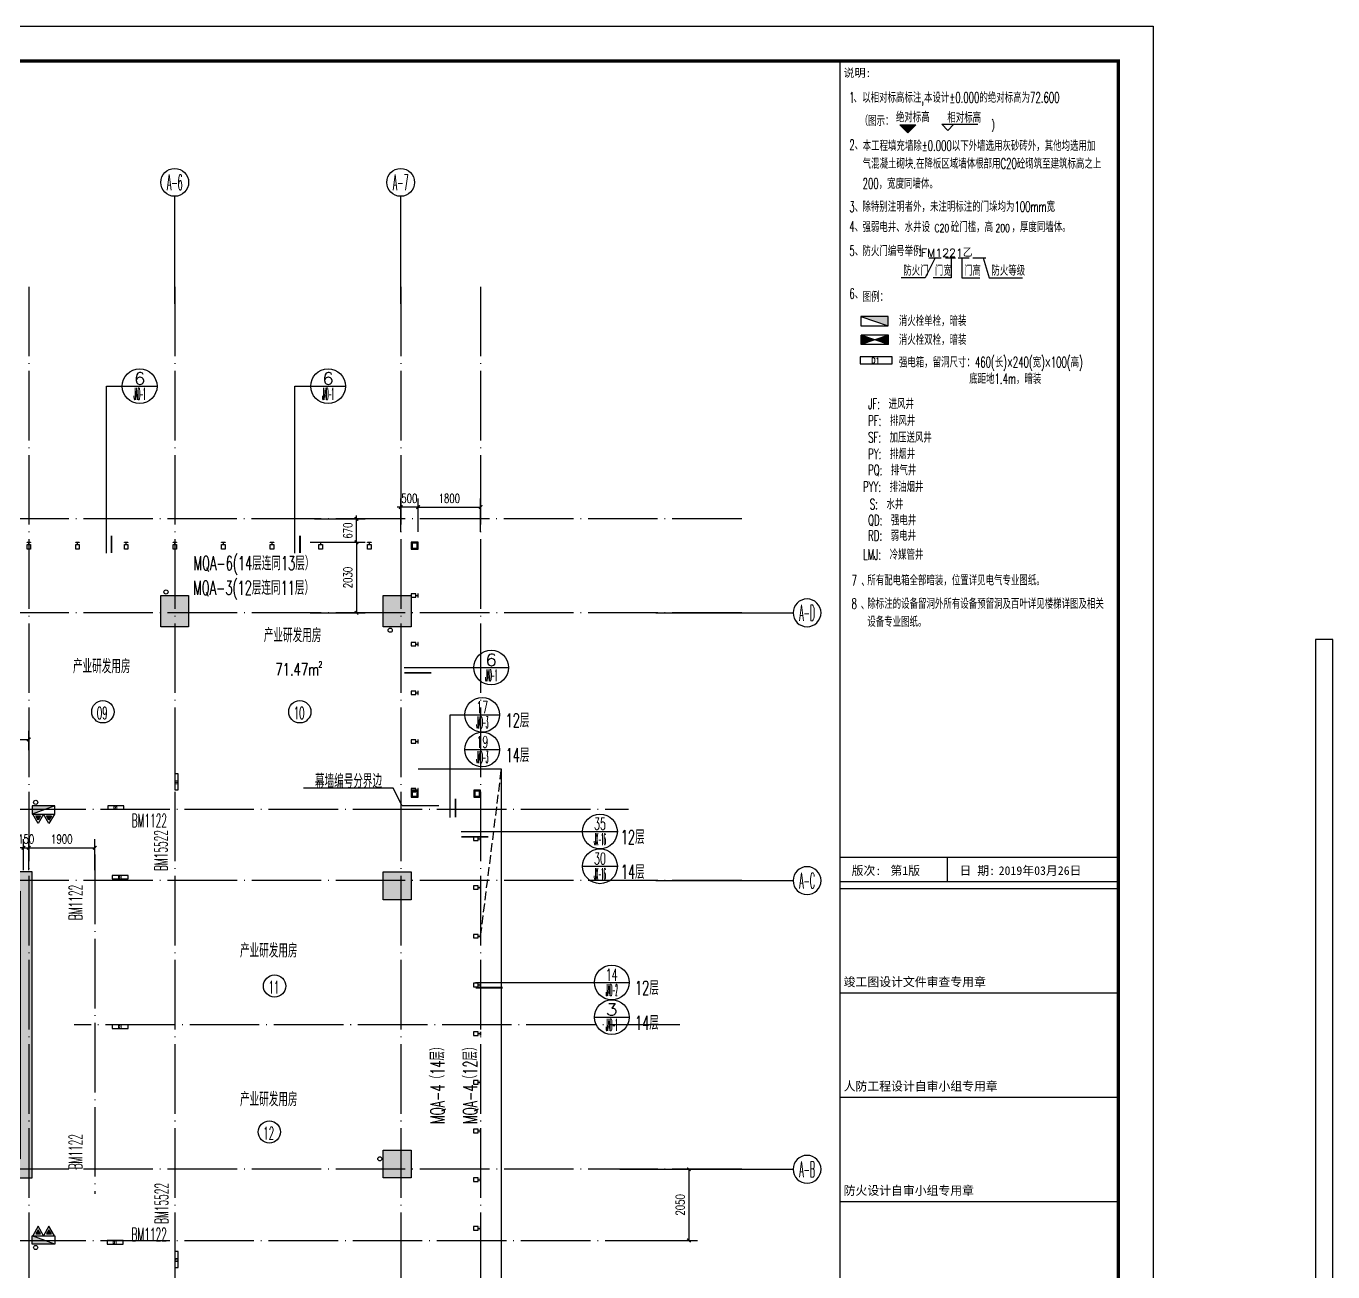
# Model space of a CAD drawing. Extents: x 1980812 to 2578970, y -669191 to 284498.
# Drawn here: x 2032492 to 2070085, y 39583 to 75405 of the extents above; entities that cross this region are included whole.
import ezdxf
from ezdxf.enums import TextEntityAlignment as Align

# ---------------------------------------------------------------- set-up
doc = ezdxf.new("R2010")
doc.units = 0
doc.header["$LTSCALE"] = 1000
doc.header["$MEASUREMENT"] = 0
for name, pattern in [('CONTINOUS', [0]), ('DASH', [0.35, 0.25, -0.1]), ('DOTE', [2.42, 2, -0.2, 0.02, -0.2])]:
    doc.linetypes.add(name, pattern=pattern)
for name, color, linetype in [('&公共文字', 7, 'Continuous'), ('0-立面(轮廓)', 63, 'CONTINOUS'), ('AXIS', 3, 'Continuous'), ('AXIS_TEXT', 7, 'Continuous'), ('COLU', 6, 'Continuous'), ('COLU_HATCH', 251, 'Continuous'), ('CURTWALL', 2, 'Continuous'), ('dote', 1, 'DOTE'), ('DQ-L', 2, 'Continuous'), ('DQ2', 2, 'Continuous'), ('EQUIP_地漏', 255, 'Continuous'), ('EQUIP_消火栓', 255, 'Continuous'), ('GPSKC', 3, 'Continuous'), ('PUB_DIM', 3, 'Continuous'), ('PUB_TEXT', 7, 'Continuous'), ('TK', 1, 'Continuous'), ('VALVE_喷淋', 255, 'Continuous'), ('VPIPE-消防', 20, 'Continuous'), ('VPIPE-雨水', 140, 'Continuous'), ('WALL', 4, 'Continuous'), ('WINDOW', 2, 'Continuous'), ('公共文字', 7, 'Continuous'), ('幕墙编号', 14, 'Continuous'), ('房号', 231, 'Continuous'), ('房间名称', 7, 'Continuous'), ('水1', 6, 'Continuous'), ('看线', 66, 'Continuous'), ('空线', 3, 'Continuous'), ('窗户分隔', 133, 'Continuous'), ('节点', 3, 'Continuous'), ('详细标注', 231, 'Continuous'), ('门窗编号', 56, 'Continuous'), ('门窗编号（回迁图纸）', 56, 'Continuous')]:
    doc.layers.add(name, color=color, linetype=linetype)
doc.styles.add('_HZTXT', font='TXT', dxfattribs={"width": 0.7, "bigfont": 'HZTXT'})
doc.styles.add('_HZTXTW', font='txtw.shx', dxfattribs={"width": 0.7, "bigfont": 'hztxtw.shx'})
doc.styles.add('_TCH_AXIS', font='COMPLEX', dxfattribs={"bigfont": 'GBCBIG'})
doc.styles.add('_TCH_DIM_T3', font='SIMPLEX', dxfattribs={"width": 0.705882, "bigfont": 'GBCBIG'})
doc.styles.add('COMP', font='COMPLEX.shx', dxfattribs={"bigfont": 'hztxt'})
doc.styles.add('COMPLEX', font='COMPLEX')
doc.styles.add('D8', font='txtw.shx', dxfattribs={"width": 0.7, "bigfont": 'hztxtw.shx'})
doc.styles.add('HZF', font='ROMANS2', dxfattribs={"width": 0.7, "bigfont": 'HZDF2'})
doc.styles.add('HZTXTW', font='txtw.shx', dxfattribs={"width": 0.6, "bigfont": 'hztxtw.shx'})
doc.styles.add('SONGTI', font='NSimSun.ttf', dxfattribs={"width": 1.1})
doc.dimstyles.new('_TCH_ARCH&&100', dxfattribs={"dimtxt": 255, "dimasz": 100, "dimexe": 250, "dimexo": 300, "dimgap": 122.5, "dimtad": 1, "dimdec": 0, "dimzin": 0, "dimdsep": 46, "dimtxsty": '_TCH_DIM_T3', "dimblk": 'ARCHTICK', "dimcen": 0.09, "dimclrt": 7, "dimazin": 2, "dimtfac": 1, "dimtdec": 0, "dimtix": 1, "dimtmove": 2, "dimatfit": 3, "dimfxl": 1, "dimtolj": 1, "dimtzin": 0, "dimarcsym": 0})

# ---------------------------------------------------------------- blocks, each defined once
blk = doc.blocks.new('_index')
blk.add_line((-0.5, 0), (0.5, 0))
blk.add_circle((0, 0), 0.5)
at = {"style": 'COMP'}
for tag, width, p, p2 in [('1', 2.333333, (-0.17, 0.05), (0.17, 0.05)), ('-', 1.166667, (-0.17, -0.39), (0.17, -0.39))]:
    blk.add_attdef(tag, text='', height=0.34, dxfattribs=dict(at, width=width)).set_placement(p, p2, align=Align.FIT)
blk = doc.blocks.new('_ArchTick')
at = {"color": 0, "linetype": 'ByBlock', "const_width": 0.4}
blk.add_lwpolyline([(-0.5, -0.5), (0.5, 0.5)], dxfattribs=at)
blk = doc.blocks.new('*D1708')
at = {"layer": 'Defpoints', "color": 0, "transparency": 16777216}
for p in [(43698, 2030), (43698, 0), (45329, 0)]:
    blk.add_point(p, dxfattribs=at)
at = {"layer": '详细标注', "color": 0, "lineweight": -2, "transparency": 16777216}
for p, q in [((43998, 2030), (45579, 2030)), ((45329, 2030), (45329, 0)), ((43998, 0), (45579, 0))]:
    blk.add_line(p, q, dxfattribs=at)
at = {"layer": '详细标注', "color": 0, "lineweight": -2, "transparency": 16777216, "xscale": 100, "yscale": 100, "zscale": 100}
for p, rotation in [((45329, 2030), 90), ((45329, 0), 270)]:
    blk.add_blockref('_ArchTick', p, dxfattribs=dict(at, rotation=rotation))
at = {"layer": '详细标注', "color": 7, "transparency": 16777216, "insert": (45079, 1015), "char_height": 255, "attachment_point": 5, "rotation": 90, "style": '_TCH_DIM_T3'}
blk.add_mtext('\\A1;2030', dxfattribs=at)
blk = doc.blocks.new('*D1709')
at = {"layer": 'Defpoints', "color": 0, "transparency": 16777216}
for p in [(43824, 2700), (45329, 2700), (43824, 2030)]:
    blk.add_point(p, dxfattribs=at)
at = {"layer": '详细标注', "color": 0, "lineweight": -2, "transparency": 16777216}
for p, q in [((44124, 2700), (45579, 2700)), ((45329, 2700), (45329, 2800)), ((45329, 2030), (45329, 2700)), ((44124, 2030), (45579, 2030)), ((45329, 2030), (45329, 1930))]:
    blk.add_line(p, q, dxfattribs=at)
at = {"layer": '详细标注', "color": 0, "lineweight": -2, "transparency": 16777216, "xscale": 100, "yscale": 100, "zscale": 100}
for p, rotation in [((45329, 2700), 270), ((45329, 2030), 90)]:
    blk.add_blockref('_ArchTick', p, dxfattribs=dict(at, rotation=rotation))
at = {"layer": '详细标注', "color": 7, "transparency": 16777216, "insert": (45079, 2365), "char_height": 255, "attachment_point": 5, "rotation": 90, "style": '_TCH_DIM_T3'}
blk.add_mtext('\\A1;670', dxfattribs=at)
blk = doc.blocks.new('*D1710')
at = {"layer": 'Defpoints', "color": 0, "transparency": 16777216}
for p in [(46600, 3042), (46600, 2030), (47100, 2030)]:
    blk.add_point(p, dxfattribs=at)
at = {"layer": '详细标注', "color": 0, "lineweight": -2, "transparency": 16777216}
for p, q in [((46600, 3042), (46500, 3042)), ((46600, 2330), (46600, 3292)), ((47100, 3042), (46600, 3042)), ((47100, 2330), (47100, 3292)), ((47100, 3042), (47200, 3042))]:
    blk.add_line(p, q, dxfattribs=at)
at = {"layer": '详细标注', "color": 0, "lineweight": -2, "transparency": 16777216, "xscale": 100, "yscale": 100, "zscale": 100}
for p, rotation in [((46600, 3042), 9.93849549088739e-09), ((47100, 3042), 180.0000000099385)]:
    blk.add_blockref('_ArchTick', p, dxfattribs=dict(at, rotation=rotation))
at = {"layer": '详细标注', "color": 7, "transparency": 16777216, "insert": (46850, 3292), "char_height": 255, "attachment_point": 5, "rotation": 0, "style": '_TCH_DIM_T3'}
blk.add_mtext('\\A1;500', dxfattribs=at)
blk = doc.blocks.new('*D1711')
at = {"layer": 'Defpoints', "color": 0, "transparency": 16777216}
for p in [(48900, 3042), (47100, 2030), (48900, 2030)]:
    blk.add_point(p, dxfattribs=at)
at = {"layer": '详细标注', "color": 0, "lineweight": -2, "transparency": 16777216}
for p, q in [((47100, 2330), (47100, 3292)), ((47100, 3042), (48900, 3042)), ((48900, 2330), (48900, 3292))]:
    blk.add_line(p, q, dxfattribs=at)
at = {"layer": '详细标注', "color": 0, "lineweight": -2, "transparency": 16777216, "xscale": 100, "yscale": 100, "zscale": 100, "rotation": 180}
blk.add_blockref('_ArchTick', (47100, 3042), dxfattribs=at)
at = {"layer": '详细标注', "color": 0, "lineweight": -2, "transparency": 16777216, "xscale": 100, "yscale": 100, "zscale": 100}
blk.add_blockref('_ArchTick', (48900, 3042), dxfattribs=at)
at = {"layer": '详细标注', "color": 7, "transparency": 16777216, "insert": (48000, 3292), "char_height": 255, "attachment_point": 5, "style": '_TCH_DIM_T3'}
blk.add_mtext('\\A1;1800', dxfattribs=at)
blk = doc.blocks.new('*D1720')
at = {"layer": 'Defpoints', "color": 0, "transparency": 16777216}
for p in [(52607, -16000), (52607, -18050), (54892, -18050)]:
    blk.add_point(p, dxfattribs=at)
at = {"layer": '详细标注', "color": 0, "lineweight": -2, "transparency": 16777216}
for p, q in [((52907, -16000), (55142, -16000)), ((54892, -16000), (54892, -18050)), ((52907, -18050), (55142, -18050))]:
    blk.add_line(p, q, dxfattribs=at)
at = {"layer": '详细标注', "color": 0, "lineweight": -2, "transparency": 16777216, "xscale": 100, "yscale": 100, "zscale": 100}
for p, rotation in [((54892, -16000), 90), ((54892, -18050), 270)]:
    blk.add_blockref('_ArchTick', p, dxfattribs=dict(at, rotation=rotation))
at = {"layer": '详细标注', "color": 7, "transparency": 16777216, "insert": (54642, -17025), "char_height": 255, "attachment_point": 5, "rotation": 90, "style": '_TCH_DIM_T3'}
blk.add_mtext('\\A1;2050', dxfattribs=at)
blk = doc.blocks.new('*D1712')
at = {"layer": 'Defpoints', "color": 0, "transparency": 16777216}
for p in [(35900, -3642), (34500, -4251), (35900, -4251)]:
    blk.add_point(p, dxfattribs=at)
at = {"layer": '详细标注', "color": 0, "lineweight": -2, "transparency": 16777216}
for p, q in [((34500, -3951), (34500, -3392)), ((34500, -3642), (35900, -3642)), ((35900, -3951), (35900, -3392))]:
    blk.add_line(p, q, dxfattribs=at)
at = {"layer": '详细标注', "color": 0, "lineweight": -2, "transparency": 16777216, "xscale": 100, "yscale": 100, "zscale": 100, "rotation": 180}
blk.add_blockref('_ArchTick', (34500, -3642), dxfattribs=at)
at = {"layer": '详细标注', "color": 0, "lineweight": -2, "transparency": 16777216, "xscale": 100, "yscale": 100, "zscale": 100}
blk.add_blockref('_ArchTick', (35900, -3642), dxfattribs=at)
at = {"layer": '详细标注', "color": 7, "transparency": 16777216, "insert": (35200, -3392), "char_height": 255, "attachment_point": 5, "style": '_TCH_DIM_T3'}
blk.add_mtext('\\A1;1400', dxfattribs=at)
blk = doc.blocks.new('A$C18E54BEC')
at = {"layer": '房号'}
for centre in [(38033, -2845), (43698, -2845), (42972, -10732), (42823, -14927)]:
    blk.add_circle(centre, 320, dxfattribs=at)
at = {"layer": '房号', "style": 'HZTXTW', "width": 0.506757}
for s, p in [('09', (37858, -3059)), ('10', (43523, -3059)), ('11', (42797, -10945)), ('12', (42648, -15140))]:
    blk.add_text(s, height=358.4, dxfattribs=at).set_placement(p)
blk = doc.blocks.new('A$C312424F2')
at = {"layer": '房间名称', "style": 'HZTXTW', "width": 0.6}
for p in [(43491, -645), (38000, -1537), (42805, -9712), (42805, -13987)]:
    blk.add_text('产业研发用房', height=400, rotation=0.0006, dxfattribs=at).set_placement(p, align=Align.MIDDLE_CENTER)
blk = doc.blocks.new('A$C2F655D11')
at = {"layer": 'GPSKC', "color": 1, "linetype": 'Continuous'}
for p, q in [((0, 0), (700, 240)), ((0, 240), (700, 0)), ((0, 240), (0, 0)), ((0, 240), (700, 240)), ((700, 240), (700, 0)), ((0, 0), (700, 0))]:
    blk.add_line(p, q, dxfattribs=at)
for points in [[(0, 240), (350, 120), (0, 0)], [(700, 240), (350, 120), (700, 0)]]:
    blk.add_solid(points, dxfattribs=at)
blk = doc.blocks.new('A$C4BB60620')
at = {"rotation": 151.0000000006254}
blk.add_blockref('A$C2F655D11', (729, 210), dxfattribs=at)
blk = doc.blocks.new('AUDIT_I_080527205251-1')
at = {"layer": '水1', "linetype": 'Continuous', "xscale": 2.185937503893495, "yscale": 2.185937503893495, "zscale": 2.185937503893495, "rotation": 29.00000005749169}
blk.add_blockref('A$C4BB60620', (845, 17239), dxfattribs=at)
blk = doc.blocks.new('DQ-EL-D1')
at = {"layer": 'DQ2'}
blk.add_lwpolyline([(-230, -50), (230, -50), (230, 50), (-230, 50)], close=True, dxfattribs=at)
at = {"layer": 'DQ2', "style": 'D8', "width": 0.7}
blk.add_text('D1', height=80, dxfattribs=at).set_placement((-8, 0), align=Align.MIDDLE)
blk = doc.blocks.new('平面说明0825')
at = {"layer": 'PUB_DIM'}
blk.add_hatch(color=256, dxfattribs=at).paths.add_polyline_path([(115946555, 22714662), (115946062, 22715155), (115947048, 22715155)])
at = {"layer": '&公共文字'}
for p, q in [((115945351, 22703408), (115943676, 22703408)), ((115943676, 22703408), (115943676, 22702833)), ((115943676, 22703408), (115945351, 22702833)), ((115945351, 22702833), (115945351, 22703408)), ((115943676, 22702833), (115945351, 22702833))]:
    blk.add_line(p, q, dxfattribs=at)
blk.add_solid([(115943676, 22703408, 0), (115945351, 22703408, 0), (115943676, 22703408, 0), (115945351, 22702833, 0)], dxfattribs=at)
at = {"layer": 'PUB_DIM'}
for p, q in [((115946555, 22714662), (115946062, 22715155)), ((115946062, 22715155), (115947048, 22715155)), ((115946555, 22714662), (115947048, 22715155)), ((115948644, 22715194), (115950861, 22715194)), ((115949013, 22714824), (115948644, 22715194)), ((115949013, 22714824), (115949383, 22715194))]:
    blk.add_line(p, q, dxfattribs=at)
at = {"layer": 'PUB_TEXT'}
blk.add_lwpolyline([(115942407, 22718483), (115942407, 22719083), (115943007, 22719083)], dxfattribs=at)
at = {"layer": '公共文字'}
for p, q in [((115947850, 22707003), (115948599, 22707003)), ((115948873, 22707003), (115949476, 22707003)), ((115949646, 22707003), (115950314, 22707003)), ((115950554, 22707003), (115951351, 22707003))]:
    blk.add_line(p, q, dxfattribs=at)
for points in [[(115948224, 22707003), (115947617, 22705771), (115946139, 22705771)], [(115949208, 22707003), (115949208, 22705771), (115948113, 22705771)], [(115949872, 22707003), (115949872, 22705771), (115950967, 22705771)], [(115951178, 22707003), (115951546, 22705771), (115953587, 22705771)]]:
    blk.add_lwpolyline(points, dxfattribs=at)
at = {"layer": '&公共文字', "xscale": 1.095111111140189, "yscale": 1.095111111140189, "zscale": 1.095111111140189}
blk.add_blockref('AUDIT_I_080527205251-1', (115943153, 22682100), dxfattribs=at)
at = {"layer": 'DQ-L', "xscale": 4.266666666666667, "yscale": 4.266666666666667, "zscale": 4.266666666666667}
blk.add_blockref('DQ-EL-D1', (115944603, 22700708), dxfattribs=at)
at = {"layer": '&公共文字'}
for s, height, style, width, p in [(')', 493, '_HZTXTW', 0.7, (115951695, 22714919)), ('C20', 492.8, '_HZTXTW', 0.7, (115948193, 22708581)), ('200', 492.8, '_HZTXTW', 0.7, (115951934, 22708581)), (':', 616, '_HZTXT', 0.8, (115947217, 22707106))]:
    blk.add_text(s, height=height, dxfattribs=dict(at, style=style, width=width)).set_placement(p)
at = {"layer": 'PUB_TEXT', "style": 'HZTXTW', "width": 0.6}
for s, p in [('1', (115942953, 22716519)), ('以相对标高标注,本设计%%P0.000的绝对标高为72.600', (115943756, 22716519)), ('、', (115943216, 22716519)), ('（图示：', (115943599, 22715095)), ('绝对标高', (115945823, 22715321)), ('相对标高', (115948979, 22715297)), ('2', (115942965, 22713619)), ('、', (115943293, 22713619)), ('本工程填充墙除%%P0.000以下外墙选用灰砂砖外，其他均选用加', (115943782, 22713565)), ('气混凝土砌块.在降板区域墙体根部用C20砼砌筑至建筑标高之上', (115943782, 22712470)), ('200，宽度同墙体。', (115943782, 22711243)), ('3', (115942965, 22709811)), ('、', (115943293, 22709811)), ('除特别注明者外，未注明标注的门垛均为100mm宽', (115943768, 22709828)), ('4', (115942965, 22708603)), ('强弱电井、水井设', (115943768, 22708581)), ('砼门槛，高', (115949195, 22708581)), ('，厚度同墙体。', (115952919, 22708581)), ('、', (115943293, 22708603)), ('5', (115942965, 22707126)), ('防火门编号举例', (115943768, 22707106)), ('、', (115943293, 22707126)), ('防火门', (115946276, 22705908)), ('门宽', (115948210, 22705908)), ('门高', (115950006, 22705908)), ('防火等级', (115951683, 22705908)), ('6', (115942965, 22704489)), ('图例：', (115943788, 22704298)), ('、', (115943293, 22704489)), ('消火栓单栓，暗装', (115946006, 22702822)), ('消火栓双栓，暗装', (115946006, 22701664)), ('强电箱，留洞尺寸：460(长)×240(宽)×100(高)', (115946006, 22700281)), ('底距地1.4m，暗装', (115950323, 22699271)), ('JF:  进风井', (115944120, 22697726)), ('PF:  排风井', (115944120, 22696696)), ('SF:  加压送风井', (115944120, 22695669)), ('PY:  排烟井', (115944120, 22694655)), ('PQ:  排气井', (115944120, 22693663)), ('PYY:  排油烟井', (115943810, 22692640)), (' S:  水井', (115943960, 22691571)), ('QD:  强电井', (115944120, 22690593)), ('RD:  弱电井', (115944120, 22689646)), ('LMJ:  冷媒管井', (115943810, 22688483)), ('7', (115943101, 22686905)), ('所有配电箱全部暗装，位置详见电气专业图纸。', (115944070, 22686905)), ('、', (115943692, 22686856)), ('8', (115943101, 22685470)), ('除标注的设备留洞外所有设备预留洞及百叶详见楼梯详图及相关', (115944070, 22685470)), ('、', (115943670, 22685428)), ('设备专业图纸。', (115944070, 22684363))]:
    blk.add_text(s, height=640, dxfattribs=at).set_placement(p)
at = {"layer": 'TK', "style": 'SONGTI'}
blk.add_text('说明:', height=500, dxfattribs=at).set_placement((115942602, 22718100))
at = {"layer": '公共文字', "style": 'HZTXTW'}
blk.add_text(' FM1221乙', height=492.8, dxfattribs=at).set_placement((115947018, 22707063))
blk = doc.blocks.new('*D1456')
at = {"layer": 'Defpoints', "color": 0, "transparency": 16777216}
for p in [(14650, 1044), (14500, 100), (14650, 100)]:
    blk.add_point(p, dxfattribs=at)
at = {"layer": '详细标注', "color": 0, "lineweight": -2, "transparency": 16777216}
for p, q in [((14500, 400), (14500, 1294)), ((14650, 400), (14650, 1294)), ((14500, 1044), (14400, 1044)), ((14500, 1044), (14650, 1044)), ((14650, 1044), (14750, 1044))]:
    blk.add_line(p, q, dxfattribs=at)
at = {"layer": '详细标注', "color": 0, "lineweight": -2, "transparency": 16777216, "xscale": 100, "yscale": 100, "zscale": 100}
blk.add_blockref('_ArchTick', (14500, 1044), dxfattribs=at)
at = {"layer": '详细标注', "color": 0, "lineweight": -2, "transparency": 16777216, "xscale": 100, "yscale": 100, "zscale": 100, "rotation": 180}
blk.add_blockref('_ArchTick', (14650, 1044), dxfattribs=at)
at = {"layer": '详细标注', "color": 7, "transparency": 16777216, "insert": (14575, 1294), "char_height": 255, "attachment_point": 5, "style": '_TCH_DIM_T3'}
blk.add_mtext('\\A1;150', dxfattribs=at)
blk = doc.blocks.new('*D1457')
at = {"layer": 'Defpoints', "color": 0, "transparency": 16777216}
for p in [(16550, 1044), (14650, 100), (16550, 100)]:
    blk.add_point(p, dxfattribs=at)
at = {"layer": '详细标注', "color": 0, "lineweight": -2, "transparency": 16777216}
for p, q in [((14650, 400), (14650, 1294)), ((16550, 400), (16550, 1294)), ((14650, 1044), (16550, 1044))]:
    blk.add_line(p, q, dxfattribs=at)
at = {"layer": '详细标注', "color": 0, "lineweight": -2, "transparency": 16777216, "xscale": 100, "yscale": 100, "zscale": 100, "rotation": 180}
blk.add_blockref('_ArchTick', (14650, 1044), dxfattribs=at)
at = {"layer": '详细标注', "color": 0, "lineweight": -2, "transparency": 16777216, "xscale": 100, "yscale": 100, "zscale": 100}
blk.add_blockref('_ArchTick', (16550, 1044), dxfattribs=at)
at = {"layer": '详细标注', "color": 7, "transparency": 16777216, "insert": (15600, 1294), "char_height": 255, "attachment_point": 5, "style": '_TCH_DIM_T3'}
blk.add_mtext('\\A1;1900', dxfattribs=at)
blk = doc.blocks.new('11~17层墙柱')
at = {"layer": 'COLU_HATCH'}
h = blk.add_hatch(color=256, dxfattribs=at)
h.dxf.hatch_style = 1
h.paths.add_polyline_path([(39700, 23800), (40500, 23800), (40500, 22900), (39700, 22900)])
h = blk.add_hatch(color=256, dxfattribs=at)
h.dxf.hatch_style = 1
h.paths.add_polyline_path([(46100, 23800), (46900, 23800), (46900, 22900), (46100, 22900)])
h = blk.add_hatch(color=256, dxfattribs=at)
h.dxf.hatch_style = 1
h.paths.add_polyline_path([(31600, 15500), (35450, 15500), (35450, 15300), (35650, 15300), (35650, 7600), (35450, 7600), (35450, 7400), (32250, 7400), (32250, 7050), (36000, 7050), (36000, 15850), (31600, 15850)])
h = blk.add_hatch(color=256, dxfattribs=at)
h.dxf.hatch_style = 1
h.paths.add_polyline_path([(46900, 15850), (46900, 15050), (46100, 15050), (46100, 15850)])
h = blk.add_hatch(color=256, dxfattribs=at)
h.dxf.hatch_style = 1
h.paths.add_polyline_path([(46100, 7050), (46100, 7850), (46900, 7850), (46900, 7050)])
at = {"layer": 'COLU'}
for points in [[(39700, 23800), (40500, 23800), (40500, 22900), (39700, 22900)], [(46100, 23800), (46900, 23800), (46900, 22900), (46100, 22900)], [(31600, 15500), (35450, 15500), (35450, 15300), (35650, 15300), (35650, 7600), (35450, 7600), (35450, 7400), (32250, 7400), (32250, 7050), (36000, 7050), (36000, 15850), (31600, 15850)], [(46900, 15850), (46900, 15050), (46100, 15050), (46100, 15850)], [(46100, 7050), (46100, 7850), (46900, 7850), (46900, 7050)]]:
    blk.add_lwpolyline(points, close=True, dxfattribs=at)
blk = doc.blocks.new('灭火器')
at = {"layer": 'VALVE_喷淋'}
for points in [[(-87, 50), (-156, 170), (-225, 50)], [(225, 50), (156, 170), (87, 50)]]:
    blk.add_hatch(color=8, dxfattribs=at).paths.add_polyline_path(points)
at = {"layer": 'EQUIP_消火栓'}
for p, q in [((-156, 270), (-312, 0)), ((-156, 170), (-225, 50)), ((-225, 50), (-87, 50)), ((0, 0), (-156, 270)), ((-87, 50), (-156, 170)), ((156, 270), (0, 0)), ((0, 0), (312, 0)), ((156, 170), (87, 50)), ((87, 50), (225, 50)), ((312, 0), (156, 270)), ((225, 50), (156, 170)), ((-312, 0), (0, 0))]:
    blk.add_line(p, q, dxfattribs=at)
blk = doc.blocks.new('$TwtSys$00000434')
for p, q in [((-0.5, 0.5), (-0.5, -0.5)), ((-0.5, -0.5), (0.5, 0.5)), ((0.5, 0.5), (-0.5, 0.5)), ((0.5, -0.5), (0.5, 0.5)), ((-0.5, -0.5), (0.5, -0.5))]:
    blk.add_line(p, q)
blk.add_solid([(0.5, -0.5), (0.5, 0.5), (-0.5, -0.5)])
blk = doc.blocks.new('A$C2FD3609A')
at = {"layer": 'VPIPE-消防', "linetype": 'Continuous'}
for centre in [(36100, -5450), (36100, -18250)]:
    blk.add_circle(centre, 60, dxfattribs=at)
at = {"layer": 'VPIPE-雨水', "linetype": 'Continuous'}
for centre in [(39850, 600), (46300, -500), (46000, -15700)]:
    blk.add_circle(centre, 60, dxfattribs=at)
at = {"layer": 'EQUIP_消火栓', "yscale": 240, "zscale": 650.0000000000002}
for p, xscale, rotation in [((36325, -5670), 650.0000000000002, 179.9999984285999), ((36325, -18030), -650.0000000000002, 1.571400130018219e-06)]:
    blk.add_blockref('$TwtSys$00000434', p, dxfattribs=dict(at, xscale=xscale, rotation=rotation))
at = {"layer": 'EQUIP_消火栓', "xscale": -1, "rotation": 180}
blk.add_blockref('灭火器', (36325, -5790), dxfattribs=at)
at = {"layer": 'EQUIP_消火栓'}
blk.add_blockref('灭火器', (36325, -17910), dxfattribs=at)
blk = doc.blocks.new('A$C08301C6F')
at = {"layer": 'DQ-L', "rotation": 90}
for p in [(6450, -4887), (40150, -4856), (6450, -18621), (10650, -18605), (40150, -18592)]:
    blk.add_blockref('DQ-EL-D1', p, dxfattribs=at)
at = {"layer": 'DQ-L'}
for p in [(8795, -5600), (13127, -5600), (17168, -5600), (21554, -5600), (25764, -5600), (32640, -5600), (38409, -5600), (8052, -7600), (38534, -7600), (38534, -11900), (7840, -16100), (17247, -18100), (21580, -18100), (25615, -18100), (29812, -18100), (33806, -18100), (38387, -18100)]:
    blk.add_blockref('DQ-EL-D1', p, dxfattribs=at)
blk = doc.blocks.new('sthnsth')
at = {"layer": '门窗编号（回迁图纸）', "style": 'HZTXTW', "width": 0.5}
blk.add_text('BM1122', height=380, dxfattribs=at).set_placement((2008429, 252506))
blk = doc.blocks.new('sshsgrs')
at = {"layer": '门窗编号（回迁图纸）', "style": 'HZTXTW', "width": 0.5}
blk.add_text('BM15522', height=380, dxfattribs=at).set_placement((2000831, 252506))
blk = doc.blocks.new('sthsthsth')
at = {"layer": '门窗编号'}
for p in [(-2320, -200197), (1915, -200197), (6043, -200197), (10134, -200197), (14573, -200197), (18600, -200197), (27098, -200132), (-2387, -211925), (6105, -211925), (10193, -211925), (14400, -211925), (18826, -211925), (22824, -211925), (27094, -212040)]:
    blk.add_blockref('sthnsth', p, dxfattribs=at)
at = {"layer": '门窗编号', "rotation": 90}
for name, p in [('sshsgrs', (2256328, -1949635)), ('sshsgrs', (2289066, -1949724)), ('sthnsth', (2258460, -1958733)), ('sthnsth', (2286607, -1958733)), ('sthnsth', (2258460, -1965900)), ('sthnsth', (2286607, -1965900)), ('sshsgrs', (2289084, -1959870)), ('sshsgrs', (2256146, -1959991))]:
    blk.add_blockref(name, p, dxfattribs=at)
blk = doc.blocks.new('竖梃0903')
at = {"layer": '窗户分隔'}
blk.add_line((115028288, 22648046), (115028222, 22648046), dxfattribs=at)
for points in [[(115028222, 22648096), (115028225, 22648096), (115028225, 22647996), (115028222, 22647996)], [(115028288, 22648096), (115028422, 22648096), (115028422, 22647996), (115028288, 22647996)]]:
    blk.add_lwpolyline(points, close=True, dxfattribs=at)
blk = doc.blocks.new('_AXISO')
blk.add_circle((0, 0), 0.5)
at = {"layer": 'AXIS_TEXT', "style": 'COMPLEX', "width": 1.041667}
blk.add_attdef('A', text='', height=0.56, dxfattribs=at).set_placement((-0.25, -0.28), (0.25, -0.28), align=Align.FIT)
blk = doc.blocks.new('A$C4923384A')
at = {"layer": 'CURTWALL'}
for points in [[(47100, 2030), (46900, 2030), (46900, 1830), (47100, 1830)], [(47070, 2000), (46930, 2000), (46930, 1860), (47070, 1860)], [(47100, -5100), (46900, -5100), (46900, -5300), (47100, -5300)], [(47070, -5130), (46930, -5130), (46930, -5270), (47070, -5270)], [(48900, -5100.3), (48700, -5100.3), (48700, -5300.3), (48900, -5300.3)], [(48870, -5130.3), (48730, -5130.3), (48730, -5270.3), (48870, -5270.3)]]:
    blk.add_lwpolyline(points, close=True, dxfattribs=at)
at = {"layer": 'dote'}
for p, q in [((6500, -5650), (53154.2, -5650)), ((37799.5, -6953.2), (37799.5, -16710.1)), ((6500, -18050), (53154.2, -18050))]:
    blk.add_line(p, q, dxfattribs=at)
at = {"layer": '看线', "color": 2}
for p, q in [((49500, -4500), (47100, -4500)), ((49500, -27100), (49500, -4500))]:
    blk.add_line(p, q, dxfattribs=at)
at = {"layer": '看线', "color": 2, "linetype": 'DASH'}
blk.add_line((48900, -9301.2), (49500, -4500), dxfattribs=at)
at = {"layer": '房间名称', "style": 'HZF', "width": 0.7}
for s, height, p in [('71.47m', 350, (43623.2, -1625.9)), ('2', 175, (44289.9, -1487.9))]:
    blk.add_text(s, height=height, dxfattribs=at).set_placement(p, align=Align.MIDDLE_CENTER)
at = {"layer": '详细标注'}
for p1, p2, distance, picture, middle in [((47100, 2030), (46600, 2030), -1012.4, '*D1710', (46850, 3292.4)), ((47100, 2030), (48900, 2030), 1012.4, '*D1711', (48000, 3292.4)), ((43824.2, 2030), (43824.2, 2700), -1505.3, '*D1709', (45079.5, 2365)), ((43698.5, 2030), (43698.5, 0), 1631, '*D1708', (45079.5, 1015)), ((52607, -16000), (52607, -18050), 2284.5, '*D1720', (54641.5, -17025))]:
    dim = blk.add_aligned_dim(p1=p1, p2=p2, distance=distance, dimstyle='_TCH_ARCH&&100', dxfattribs=at)
    dim.commit()
    dim.dimension.update_dxf_attribs({"geometry": picture, "text_midpoint": middle})
dim = blk.add_aligned_dim(p1=(34500, -4250.6), p2=(35900, -4250.6), distance=608.5, dimstyle='_TCH_ARCH&&100', override={"dimfxl": 150}, dxfattribs=at)
dim.commit()
dim.dimension.update_dxf_attribs({"geometry": '*D1712', "text_midpoint": (35200, -3392.1)})
blk = doc.blocks.new('A$C1E3758D0')
at = {"layer": '详细标注'}
for p1, p2, distance, picture, middle in [((14500, 100), (14650, 100), 943.6, '*D1456', (14575, 1293.6)), ((14650, 100), (16549.5256, 100), 943.6475, '*D1457', (15599.7628, 1293.6475))]:
    dim = blk.add_aligned_dim(p1=p1, p2=p2, distance=distance, dimstyle='_TCH_ARCH&&100', dxfattribs=at)
    dim.commit()
    dim.dimension.update_dxf_attribs({"geometry": picture, "text_midpoint": middle})

msp = doc.modelspace()

# ---------------------------------------------------------------- linework, layer by layer
at = {"layer": 'AXIS'}
for p, q in [((2036766.5, 67420.4), (2036766.5, 70511.2)), ((2043266.5, 67420.4), (2043266.5, 70511.2)), ((2050610.3, 58534), (2054559.1, 58534)), ((2050610.3, 50834), (2054559.1, 50834)), ((2050610.3, 42534), (2054559.1, 42534))]:
    msp.add_line(p, q, dxfattribs=at)
at = {"layer": 'dote'}
for p, q in [((2032566.5, 67911.2), (2032566.5, 26808.9)), ((2036766.5, 67911.2), (2036766.5, 25810.3)), ((2043266.5, 67911.2), (2043266.5, 25810.3)), ((2045566.5, 67911.2), (2045566.5, 25810.3)), ((2053077.2, 61234), (1988210.3, 61234)), ((2053079.9, 58534), (1988213, 58534)), ((2053079.9, 50834), (1988213, 50834)), ((2051298, 46684), (2033875.2, 46684)), ((2053079.9, 42534), (1988213, 42534))]:
    msp.add_line(p, q, dxfattribs=at)
at = {"layer": 'TK'}
for p, q in [((2055912.3, 17004.8), (2055912.3, 74404.8)), ((2063912.3, 17004.8), (2063912.3, 74404.8)), ((2055912.3, 51504.8), (2063912.3, 51504.8)), ((2058999.7, 50804.8), (2058999.7, 51504.8)), ((2055912.3, 50804.8), (2063912.3, 50804.8)), ((2055912.3, 50604.8), (2063912.3, 50604.8)), ((2055912.3, 47604.8), (2063912.3, 47604.8)), ((2055912.3, 44604.8), (2063912.3, 44604.8)), ((2055912.3, 41604.8), (2063912.3, 41604.8))]:
    msp.add_line(p, q, dxfattribs=at)
msp.add_lwpolyline([(1980812.3, 75404.8), (2064912.3, 75404.8), (2064912.3, 16004.8), (1980812.3, 16004.8)], close=True, dxfattribs=at)
at = {"layer": 'TK', "const_width": 100}
msp.add_lwpolyline([(2063912.3, 17004.8), (2063912.3, 74404.8), (1983312.3, 74404.8), (1983312.3, 17004.8)], close=True, dxfattribs=at)
at = {"layer": 'WALL'}
msp.add_lwpolyline([(2070084.5, 57764.9), (2069584.5, 57764.9), (2069584.5, 29734.9), (2070084.5, 29734.9)], close=True, dxfattribs=at)
at = {"layer": '幕墙编号'}
for p, q in [((2043051.4, 53494.2), (2040474, 53494.2)), ((2043306.8, 52984), (2043051.4, 53494.2)), ((2044366.5, 52984), (2043306.8, 52984))]:
    msp.add_line(p, q, dxfattribs=at)
at = {"layer": '节点'}
for p, q in [((2034800.8, 65050.4), (2035894, 65050.4)), ((2034800.8, 60250.7), (2034800.8, 65050.4)), ((2040221, 65050.4), (2041314.2, 65050.4)), ((2040221, 60250.7), (2040221, 65050.4)), ((2043367.1, 56959), (2046018.5, 56959)), ((2044914.4, 56959), (2046007.6, 56959)), ((2044692.1, 55601.7), (2045114.3, 55601.7)), ((2044692.1, 52651.4), (2044692.1, 55601.7)), ((2045011.1, 52245.8), (2049077.8, 52245.8)), ((2047357.9, 52245.8), (2049066.9, 52245.8)), ((2045420.5, 47906.3), (2049487.2, 47906.3)), ((2047767.3, 47906.3), (2049476.3, 47906.3))]:
    msp.add_line(p, q, dxfattribs=at)
at = {"layer": '节点', "ltscale": 0.5, "const_width": 50}
for points in [[(2034950.8, 60250.7), (2034950.8, 60750.7)], [(2040371, 60250.7), (2040371, 60750.7)], [(2043367.1, 56809), (2044145.1, 56809)], [(2044842.1, 52651.4), (2044842.1, 53186.7)], [(2045011.1, 52095.8), (2045789.1, 52095.8)], [(2045420.5, 47756.3), (2046198.5, 47756.3)]]:
    msp.add_lwpolyline(points, dxfattribs=at)

# ---------------------------------------------------------------- block references
at = {"layer": '0-立面(轮廓)', "xscale": 0.46875, "yscale": 0.46875, "zscale": 0.46875}
msp.add_blockref('平面说明0825', (-52292091, -10575165.3), dxfattribs=at)
at = {"layer": 'AXIS'}
ref = msp.add_blockref('_AXISO', (2036766.5, 70911.2), dxfattribs=dict(at, xscale=800, yscale=800, zscale=800))
ref.add_attrib('A', 'A-6', dxfattribs={"layer": 'AXIS_TEXT', "height": 452.55, "style": '_TCH_AXIS', "width": 0.344262}).set_placement((2036540.2, 70684.9), (2036992.8, 70684.9), align=Align.FIT)
ref = msp.add_blockref('_AXISO', (2043266.5, 70911.2), dxfattribs=dict(at, xscale=800, yscale=800, zscale=800))
ref.add_attrib('A', 'A-7', dxfattribs={"layer": 'AXIS_TEXT', "height": 452.55, "style": '_TCH_AXIS', "width": 0.344262}).set_placement((2043040.2, 70684.9), (2043492.8, 70684.9), align=Align.FIT)
ref = msp.add_blockref('_AXISO', (2054959.1, 58534), dxfattribs=dict(at, xscale=-800, yscale=800, zscale=800))
ref.add_attrib('A', 'A-D', dxfattribs={"layer": 'AXIS_TEXT', "height": 452.55, "style": '_TCH_AXIS', "width": 0.328125}).set_placement((2054732.8, 58307.7), (2055185.4, 58307.7), align=Align.FIT)
ref = msp.add_blockref('_AXISO', (2054959.1, 50834), dxfattribs=dict(at, xscale=-800, yscale=800, zscale=800))
ref.add_attrib('A', 'A-C', dxfattribs={"layer": 'AXIS_TEXT', "height": 452.55, "style": '_TCH_AXIS', "width": 0.33871}).set_placement((2054732.8, 50607.7), (2055185.4, 50607.7), align=Align.FIT)
ref = msp.add_blockref('_AXISO', (2054959.1, 42534), dxfattribs=dict(at, xscale=-800, yscale=800, zscale=800))
ref.add_attrib('A', 'A-B', dxfattribs={"layer": 'AXIS_TEXT', "height": 452.55, "style": '_TCH_AXIS', "width": 0.328125}).set_placement((2054732.8, 42307.7), (2055185.4, 42307.7), align=Align.FIT)
at = {"layer": 'COLU'}
msp.add_blockref('11~17层墙柱', (1996666.5, 35234), dxfattribs=at)
at = {"layer": 'DQ-L'}
msp.add_blockref('A$C08301C6F', (1996666.5, 58534), dxfattribs=at)
at = {"layer": 'EQUIP_地漏'}
msp.add_blockref('A$C2FD3609A', (1996666.5, 58534), dxfattribs=at)
at = {"layer": 'WALL'}
msp.add_blockref('A$C1E3758D0', (2017916.5, 50734), dxfattribs=at)
at = {"layer": 'WINDOW', "rotation": 270}
for p in [(-20615479.3, 115088785.8), (-20614079.3, 115088785.8), (-20612679.3, 115088785.8), (-20611279.3, 115088785.8), (-20609879.3, 115088785.8), (-20608479.3, 115088785.8), (-20607079.3, 115088785.8), (-20605679.3, 115088785.8)]:
    msp.add_blockref('竖梃0903', p, dxfattribs=at)
at = {"layer": 'WINDOW', "xscale": -1}
for p in [(117071988.3, -22589011.8), (117071988.3, -22590411.8), (117071988.3, -22591811.8), (117071988.3, -22593211.8), (117071988.3, -22594611.8), (117073788.3, -22596011.8), (117073788.3, -22597411.8), (117073788.3, -22598811.8), (117073788.3, -22600211.8), (117073788.3, -22601611.8), (117073788.3, -22603011.8), (117073788.3, -22604411.8), (117073788.3, -22605811.8), (117073788.3, -22607211.8)]:
    msp.add_blockref('竖梃0903', p, dxfattribs=at)
at = {"layer": '房号'}
msp.add_blockref('A$C18E54BEC', (1996666.5, 58534), dxfattribs=at)
at = {"layer": '房间名称'}
msp.add_blockref('A$C312424F2', (1996666.5, 58534), dxfattribs=at)
at = {"layer": '空线'}
msp.add_blockref('A$C4923384A', (1996666.5, 58534), dxfattribs=at)
at = {"layer": '节点', "ltscale": 0.5}
ref = msp.add_blockref('_index', (2035757, 65050.4), dxfattribs=dict(at, xscale=1000.000000050349, yscale=1000.000000050349, zscale=1000.000000050349))
ref.add_attrib('1', '6', dxfattribs={"layer": '0', "height": 340, "rotation": 360, "style": 'COMP', "width": 1.5}).set_placement((2035587, 65100.4), (2035927, 65100.4), align=Align.FIT)
ref.add_attrib('-', 'JAD-1', dxfattribs={"layer": '0', "height": 340, "style": 'COMP', "width": 0.225806}).set_placement((2035587, 64660.4), (2035927, 64660.4), align=Align.FIT)
ref = msp.add_blockref('_index', (2041177.2, 65050.4), dxfattribs=dict(at, xscale=1000.000000050349, yscale=1000.000000050349, zscale=1000.000000050349))
ref.add_attrib('1', '6', dxfattribs={"layer": '0', "height": 340, "rotation": 360, "style": 'COMP', "width": 1.5}).set_placement((2041007.2, 65100.4), (2041347.2, 65100.4), align=Align.FIT)
ref.add_attrib('-', 'JAD-1', dxfattribs={"layer": '0', "height": 340, "style": 'COMP', "width": 0.225806}).set_placement((2041007.2, 64660.4), (2041347.2, 64660.4), align=Align.FIT)
ref = msp.add_blockref('_index', (2045870.6, 56959), dxfattribs=dict(at, xscale=1000.000000050349, yscale=1000.000000050349, zscale=1000.000000050349))
ref.add_attrib('1', '6', dxfattribs={"layer": '0', "height": 340, "rotation": 360, "style": 'COMP', "width": 1.5}).set_placement((2045700.6, 57009), (2046040.6, 57009), align=Align.FIT)
ref.add_attrib('-', 'JAD-1', dxfattribs={"layer": '0', "height": 340, "style": 'COMP', "width": 0.225806}).set_placement((2045700.6, 56569), (2046040.6, 56569), align=Align.FIT)
ref = msp.add_blockref('_index', (2045614.3, 55601.7), dxfattribs=dict(at, xscale=1000.000000050349, yscale=1000.000000050349, zscale=1000.000000050349))
ref.add_attrib('1', '17', dxfattribs={"layer": '0', "height": 340, "rotation": 360, "style": 'COMP', "width": 0.724138}).set_placement((2045444.3, 55651.7), (2045784.3, 55651.7), align=Align.FIT)
ref.add_attrib('-', 'JAD-3', dxfattribs={"layer": '0', "height": 340, "style": 'COMP', "width": 0.214286}).set_placement((2045444.3, 55211.7), (2045784.3, 55211.7), align=Align.FIT)
ref = msp.add_blockref('_index', (2045614.3, 54601.7), dxfattribs=dict(at, xscale=1000.000000050349, yscale=1000.000000050349, zscale=1000.000000050349))
ref.add_attrib('1', '19', dxfattribs={"layer": '0', "height": 340, "rotation": 360, "style": 'COMP', "width": 0.724138}).set_placement((2045444.3, 54651.7), (2045784.3, 54651.7), align=Align.FIT)
ref.add_attrib('-', 'JAD-3', dxfattribs={"layer": '0', "height": 340, "style": 'COMP', "width": 0.214286}).set_placement((2045444.3, 54211.7), (2045784.3, 54211.7), align=Align.FIT)
ref = msp.add_blockref('_index', (2049000.1, 52245.8), dxfattribs=dict(at, xscale=1000.000000050349, yscale=1000.000000050349, zscale=1000.000000050349))
ref.add_attrib('1', '35', dxfattribs={"layer": '0', "height": 340, "rotation": 360, "style": 'COMP', "width": 0.636364}).set_placement((2048830.1, 52295.8), (2049170.1, 52295.8), align=Align.FIT)
ref.add_attrib('-', 'JX-16', dxfattribs={"layer": '0', "height": 340, "style": 'COMP', "width": 0.233333}).set_placement((2048830.1, 51855.8), (2049170.1, 51855.8), align=Align.FIT)
ref = msp.add_blockref('_index', (2049000.1, 51245.8), dxfattribs=dict(at, xscale=1000.000000050349, yscale=1000.000000050349, zscale=1000.000000050349))
ref.add_attrib('1', '30', dxfattribs={"layer": '0', "height": 340, "rotation": 360, "style": 'COMP', "width": 0.636364}).set_placement((2048830.1, 51295.8), (2049170.1, 51295.8), align=Align.FIT)
ref.add_attrib('-', 'JX-16', dxfattribs={"layer": '0', "height": 340, "style": 'COMP', "width": 0.233333}).set_placement((2048830.1, 50855.8), (2049170.1, 50855.8), align=Align.FIT)
ref = msp.add_blockref('_index', (2049339.3, 47906.3), dxfattribs=dict(at, xscale=1000.000000050349, yscale=1000.000000050349, zscale=1000.000000050349))
ref.add_attrib('1', '14', dxfattribs={"layer": '0', "height": 340, "rotation": 360, "style": 'COMP', "width": 0.677419}).set_placement((2049169.3, 47956.3), (2049509.3, 47956.3), align=Align.FIT)
ref.add_attrib('-', 'JAD-2', dxfattribs={"layer": '0', "height": 340, "style": 'COMP', "width": 0.214286}).set_placement((2049169.3, 47516.3), (2049509.3, 47516.3), align=Align.FIT)
ref = msp.add_blockref('_index', (2049339.3, 46906.3), dxfattribs=dict(at, xscale=1000.000000050349, yscale=1000.000000050349, zscale=1000.000000050349))
ref.add_attrib('1', '3', dxfattribs={"layer": '0', "height": 340, "rotation": 360, "style": 'COMP', "width": 1.5}).set_placement((2049169.3, 46956.3), (2049509.3, 46956.3), align=Align.FIT)
ref.add_attrib('-', 'JAD-1', dxfattribs={"layer": '0', "height": 340, "style": 'COMP', "width": 0.225806}).set_placement((2049169.3, 46516.3), (2049509.3, 46516.3), align=Align.FIT)
at = {"layer": '门窗编号（回迁图纸）'}
msp.add_blockref('sthsthsth', (0, 0), dxfattribs=at)

# ---------------------------------------------------------------- texts
at = {"layer": 'TK', "style": 'SONGTI'}
for s, p in [('版次:', (2056240.3, 50996.3)), ('日 期:', (2059344.2, 50996.3)), ('竣工图设计文件审查专用章', (2056009.9, 47796.3)), ('人防工程设计自审小组专用章', (2056009.9, 44796.3)), ('防火设计自审小组专用章', (2056009.9, 41796.3))]:
    msp.add_text(s, height=250, dxfattribs=at).set_placement(p)
at = {"layer": 'TK', "color": 4, "style": 'SONGTI'}
for s, p in [('第1版', (2057356.3, 50996.3)), ('2019年03月26日', (2060469.2, 50996.3))]:
    msp.add_text(s, height=250, dxfattribs=at).set_placement(p)
at = {"layer": '幕墙编号', "style": 'HZTXTW', "width": 0.6}
for s, rotation, p in [('MQA-6(14层连同13层）', 0.00057, (2039045.6, 59959.8)), ('MQA-3(12层连同11层）', 0.00057, (2039035.8, 59253.9)), ('幕墙编号分界边', 359.99943, (2041766.4, 53694.2)), ('MQA-4（14层）', 90.00057, (2044323, 45026.1)), ('MQA-4（12层）', 90.00057, (2045265.8, 45026.1))]:
    msp.add_text(s, height=400, rotation=rotation, dxfattribs=at).set_placement(p, align=Align.MIDDLE_CENTER)
at = {"layer": '房间名称', "style": 'HZTXTW', "width": 0.6}
for s, p in [('12层', (2046626, 55442.5)), ('14层', (2046626.7, 54442.5)), ('12层', (2049941.7, 52086.6)), ('14层', (2049942.4, 51086.6)), ('12层', (2050351.1, 47747.1)), ('14层', (2050351.7, 46747.1))]:
    msp.add_text(s, height=400, rotation=0.00057, dxfattribs=at).set_placement(p, align=Align.MIDDLE_CENTER)

doc.saveas('drawing.dxf')
